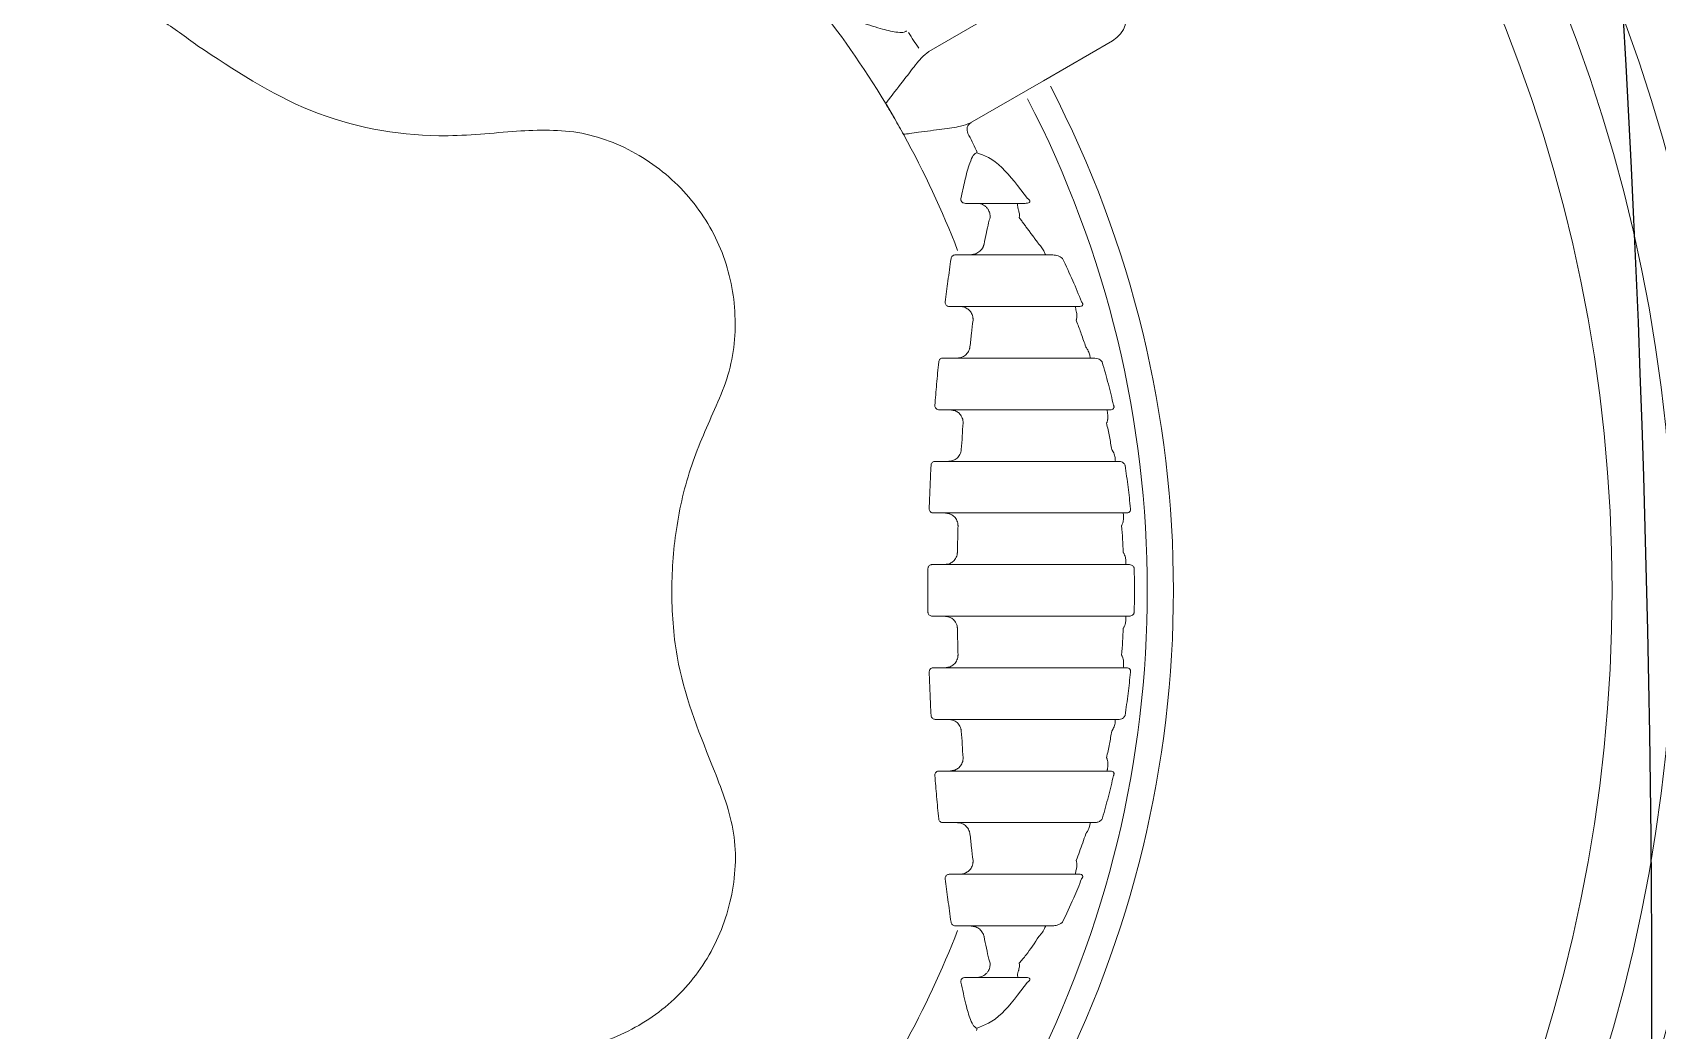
# Model space of a CAD drawing. Extents: x 956 to 1028, y 499 to 635.
# Drawn here: x 1023.231 to 1025.198, y 548.287 to 549.496 of the extents above; entities that cross this region are included whole.
import ezdxf

# ---------------------------------------------------------------- set-up
doc = ezdxf.new("R2010")
doc.units = 0
doc.header["$MEASUREMENT"] = 0
doc.layers.add('1', color=4, linetype='Continuous')

# ---------------------------------------------------------------- blocks, each defined once
blk = doc.blocks.new('FROG')
at = {"layer": '1', "color": 3, "lineweight": 5}
for p, q in [((1.0302, 0.6525), (1.1192, 0.7039)), ((1.2528, 0.6656), (1.1692, 0.6173)), ((1.1692, 0.6173), (1.0802, 0.5659)), ((0.9891, 0.571), (0.9791, 0.5883)), ((0.9991, 0.5537), (0.9891, 0.571)), ((1.0565, -0.2188), (1.0428, -0.2188)), ((1.0646, -0.2813), (1.2258, -0.2813)), ((1.0683, -0.3438), (1.0553, -0.3438)), ((1.081, -0.4063), (1.1721, -0.4063)), ((1.1387, -0.4688), (1.088, -0.4688))]:
    blk.add_line(p, q, dxfattribs=at)
at = {"layer": '1', "color": 3, "lineweight": 5, "flags": 128}
for points in [[(1.088, 0.4687), (1.0912, 0.4687), (1.0953, 0.4687), (1.1004, 0.4687), (1.1063, 0.4687), (1.1131, 0.4687), (1.1208, 0.4687), (1.1294, 0.4687), (1.1387, 0.4687)], [(1.0639, 0.4062), (1.0637, 0.4062), (1.0636, 0.4062), (1.0634, 0.4062), (1.0632, 0.4062), (1.063, 0.4062), (1.0628, 0.4062), (1.0627, 0.4062), (1.0625, 0.4062)], [(1.1721, 0.4062), (1.1537, 0.4062), (1.1372, 0.4062), (1.1226, 0.4062), (1.1101, 0.4062), (1.0996, 0.4062), (1.0912, 0.4062), (1.085, 0.4062), (1.081, 0.4062)], [(1.0553, 0.3437), (1.0569, 0.3437), (1.0585, 0.3437), (1.0602, 0.3437), (1.0618, 0.3437), (1.0634, 0.3437), (1.0651, 0.3437), (1.0667, 0.3437), (1.0683, 0.3437)], [(1.0683, 0.3437), (1.073, 0.3437), (1.0815, 0.3437), (1.0938, 0.3437), (1.1098, 0.3437), (1.1293, 0.3437), (1.1523, 0.3437), (1.1785, 0.3437), (1.2077, 0.3437)], [(1.0646, 0.2812), (1.0624, 0.2812), (1.0603, 0.2812), (1.0581, 0.2812), (1.056, 0.2812), (1.0538, 0.2812), (1.0517, 0.2812), (1.0495, 0.2812), (1.0474, 0.2812)], [(1.2258, 0.2812), (1.1917, 0.2812), (1.161, 0.2812), (1.1342, 0.2812), (1.1115, 0.2812), (1.093, 0.2812), (1.0789, 0.2812), (1.0694, 0.2812), (1.0646, 0.2812)], [(1.0428, 0.2187), (1.0445, 0.2187), (1.0462, 0.2187), (1.0479, 0.2187), (1.0496, 0.2187), (1.0513, 0.2187), (1.0531, 0.2187), (1.0548, 0.2187), (1.0565, 0.2187)], [(1.0565, 0.2187), (1.0614, 0.2187), (1.0721, 0.2187), (1.0884, 0.2187), (1.1102, 0.2187), (1.1372, 0.2187), (1.1691, 0.2187), (1.2056, 0.2187), (1.2462, 0.2187)], [(1.0543, 0.1562), (1.0523, 0.1562), (1.0503, 0.1562), (1.0483, 0.1562), (1.0462, 0.1562), (1.0442, 0.1562), (1.0422, 0.1562), (1.0401, 0.1562), (1.0381, 0.1562)], [(1.2562, 0.1562), (1.2128, 0.1562), (1.1738, 0.1562), (1.1397, 0.1562), (1.1109, 0.1562), (1.0877, 0.1562), (1.0704, 0.1562), (1.0593, 0.1562), (1.0543, 0.1562)], [(1.0359, 0.0937), (1.0377, 0.0937), (1.0395, 0.0937), (1.0413, 0.0937), (1.0431, 0.0937), (1.0449, 0.0937), (1.0467, 0.0937), (1.0485, 0.0937), (1.0504, 0.0937)], [(1.0504, 0.0937), (1.0552, 0.0937), (1.0669, 0.0937), (1.0853, 0.0937), (1.1101, 0.0937), (1.1409, 0.0937), (1.1775, 0.0937), (1.2193, 0.0937), (1.2658, 0.0937)], [(1.0496, 0.0312), (1.0477, 0.0312), (1.0458, 0.0312), (1.0439, 0.0312), (1.042, 0.0312), (1.0401, 0.0312), (1.0382, 0.0312), (1.0362, 0.0312), (1.0343, 0.0312)], [(1.269, 0.0312), (1.2216, 0.0312), (1.179, 0.0312), (1.1417, 0.0312), (1.1102, 0.0312), (1.085, 0.0312), (1.0664, 0.0312), (1.0545, 0.0312), (1.0496, 0.0312)], [(1.0343, -0.0313), (1.0362, -0.0313), (1.0382, -0.0313), (1.0401, -0.0313), (1.042, -0.0313), (1.0439, -0.0313), (1.0458, -0.0313), (1.0477, -0.0313), (1.0496, -0.0313)], [(1.0496, -0.0313), (1.0545, -0.0313), (1.0664, -0.0313), (1.085, -0.0313), (1.1102, -0.0313), (1.1417, -0.0313), (1.179, -0.0313), (1.2216, -0.0313), (1.269, -0.0313)], [(1.0504, -0.0938), (1.0485, -0.0938), (1.0467, -0.0938), (1.0449, -0.0938), (1.0431, -0.0938), (1.0413, -0.0938), (1.0395, -0.0938), (1.0377, -0.0938), (1.0359, -0.0938)], [(1.2658, -0.0938), (1.2193, -0.0938), (1.1775, -0.0938), (1.1409, -0.0938), (1.1101, -0.0938), (1.0853, -0.0938), (1.0669, -0.0938), (1.0552, -0.0938), (1.0504, -0.0938)], [(1.0381, -0.1563), (1.0401, -0.1563), (1.0422, -0.1563), (1.0442, -0.1563), (1.0462, -0.1563), (1.0483, -0.1563), (1.0503, -0.1563), (1.0523, -0.1563), (1.0543, -0.1563)], [(1.0543, -0.1563), (1.0593, -0.1563), (1.0704, -0.1563), (1.0877, -0.1563), (1.1109, -0.1563), (1.1397, -0.1563), (1.1738, -0.1563), (1.2128, -0.1563), (1.2562, -0.1563)], [(1.2462, -0.2188), (1.2056, -0.2188), (1.1691, -0.2188), (1.1372, -0.2188), (1.1102, -0.2188), (1.0884, -0.2188), (1.0721, -0.2188), (1.0614, -0.2188), (1.0565, -0.2188)], [(1.0474, -0.2813), (1.0495, -0.2813), (1.0517, -0.2813), (1.0538, -0.2813), (1.056, -0.2813), (1.0581, -0.2813), (1.0603, -0.2813), (1.0624, -0.2813), (1.0646, -0.2813)], [(1.2077, -0.3438), (1.1785, -0.3438), (1.1523, -0.3438), (1.1293, -0.3438), (1.1098, -0.3438), (1.0938, -0.3438), (1.0815, -0.3438), (1.073, -0.3438), (1.0683, -0.3438)], [(1.0625, -0.4063), (1.0627, -0.4063), (1.0628, -0.4063), (1.063, -0.4063), (1.0632, -0.4063), (1.0634, -0.4063), (1.0636, -0.4063), (1.0637, -0.4063), (1.0639, -0.4063)]]:
    blk.add_lwpolyline(points, dxfattribs=at)
at = {"layer": '1', "linetype": 'Continuous', "lineweight": 15}
for radius in [1.995, 1.9325, 1.8575]:
    blk.add_circle((0, 0), radius, dxfattribs=at)
at = {"layer": '1', "color": 3, "lineweight": 5}
for centre, radius, start, end in [((0, 0), 1.1421, 31.1102, 38.8661), ((0, 0), 1.2115, 32.8159, 33.8926), ((0, 0), 1.3265, 332.5926, 27.4074), ((0, 0), 1.2949, 332.6358, 27.3642), ((0, 0), 1.1421, 30, 31.1102), ((0, 0), 1.1421, 28.8898, 30), ((0, 0), 1.1421, 21.1339, 28.8898), ((1.0865, 0.5581), 0.0099, 120.5131, 207.808), ((0, 0), 1.2115, 26.1074, 27.1841), ((1.0833, 0.531), 0.00511, 349.9887, 24.9633), ((0, 0), 1.1421, 331.1102, 338.8661), ((1.0833, -0.531), 0.00511, 335.0351, 10.0131)]:
    blk.add_arc(centre, radius, start, end, dxfattribs=at)
blk.add_ellipse((1.2378, 0.6916), major_axis=(0.028, 0.0162), ratio=0.926878, start_param=4.712389, end_param=6.283185, dxfattribs=at)
for points, knots in [([(-0.4459, 0.5214), (-0.4241, 0.5588), (-0.3805, 0.6336), (-0.2726, 0.7105), (-0.1478, 0.7494), (-0.0171, 0.7442), (0.0819, 0.7065), (0.1307, 0.6703), (0.1451, 0.6596)], [0, 0, 0, 0, 0.184907, 0.369837, 0.55424, 0.738297, 0.922553, 1, 1, 1, 1]), ([(0.9456, 0.6887), (0.9545, 0.6858), (0.9709, 0.6804), (0.989, 0.6761), (1, 0.6751), (1.0021, 0.6767), (1.0032, 0.6775)], [0, 0, 0, 0, 0.34174, 0.631604, 0.815634, 1, 1, 1, 1]), ([(0.1451, 0.6596), (0.1893, 0.6303), (0.2777, 0.5716), (0.4151, 0.5454), (0.4967, 0.5531), (0.5263, 0.5559)], [0, 0, 0, 0, 0.3891383, 0.7782763, 1, 1, 1, 1]), ([(1.0302, 0.6525), (1.0273, 0.6502), (1.0207, 0.6448), (1.0072, 0.6273), (0.9935, 0.6095), (0.9839, 0.5971), (0.9802, 0.5924), (0.9787, 0.5904), (0.9782, 0.5898), (0.9781, 0.5896)], [0, 0, 0, 0, 0.227274, 0.522638, 0.823449, 0.928233, 0.978755, 0.995163, 1, 1, 1, 1]), ([(0.5263, 0.5559), (0.5528, 0.5573), (0.6059, 0.5601), (0.6816, 0.5305), (0.7432, 0.4793), (0.7841, 0.4107), (0.7999, 0.3332), (0.7921, 0.2671), (0.7764, 0.2313), (0.771, 0.2191)], [0, 0, 0, 0, 0.1556067, 0.3112735, 0.4654261, 0.6177592, 0.7693142, 0.9214506, 1, 1, 1, 1]), ([(0.9997, 0.5523), (0.9999, 0.5523), (1.0006, 0.5524), (1.0031, 0.5527), (1.0091, 0.5536), (1.0246, 0.5557), (1.0468, 0.5586), (1.0687, 0.5615), (1.0767, 0.5646), (1.0802, 0.5659)], [0, 0, 0, 0, 0.004837, 0.021246, 0.071767, 0.176551, 0.477362, 0.772726, 1, 1, 1, 1]), ([(1.0883, 0.5301), (1.087, 0.5294), (1.0842, 0.5281), (1.0792, 0.5162), (1.0741, 0.4979), (1.0708, 0.482), (1.0692, 0.4745)], [0, 0, 0, 0, 0.201531, 0.407234, 0.723893, 1, 1, 1, 1]), ([(1.15, 0.4745), (1.1392, 0.4887), (1.1145, 0.5208), (1.0977, 0.5268), (1.0883, 0.5301)], [0, 0, 0, 0, 0.439668, 1, 1, 1, 1]), ([(1.0692, 0.4745), (1.0692, 0.4743), (1.0692, 0.4741), (1.0691, 0.4734), (1.0692, 0.4728), (1.0694, 0.472), (1.0697, 0.4713), (1.0702, 0.4706), (1.0711, 0.4697), (1.0727, 0.4689), (1.0738, 0.4688), (1.0746, 0.4687)], [0, 0, 0, 0, 0.070795, 0.091233, 0.19726, 0.242791, 0.327889, 0.392285, 0.491185, 0.67691, 1, 1, 1, 1]), ([(1.15, 0.4745), (1.1505, 0.4742), (1.1511, 0.4738), (1.1519, 0.473), (1.1523, 0.4725), (1.1525, 0.4722), (1.1526, 0.4719), (1.1527, 0.4716), (1.1528, 0.4714), (1.1528, 0.4709), (1.1526, 0.4703), (1.1517, 0.4694), (1.1497, 0.4689), (1.148, 0.4688), (1.1471, 0.4687)], [0, 0, 0, 0, 0.115704, 0.167927, 0.195014, 0.202603, 0.216292, 0.226975, 0.242923, 0.252652, 0.297534, 0.393013, 0.706807, 1, 1, 1, 1]), ([(1.088, 0.4687), (1.0901, 0.4686), (1.0931, 0.4683), (1.097, 0.4665), (1.0997, 0.4646), (1.1013, 0.4625), (1.1021, 0.4615)], [0, 0, 0, 0, 0.411554, 0.564145, 0.794136, 1, 1, 1, 1]), ([(1.1021, 0.4615), (1.1028, 0.46), (1.1041, 0.4577), (1.1045, 0.4546), (1.1046, 0.453), (1.1045, 0.4522), (1.1045, 0.4517), (1.1045, 0.4515), (1.1045, 0.4515)], [0, 0, 0, 0, 0.460679, 0.743752, 0.875195, 0.938832, 0.984466, 1, 1, 1, 1]), ([(1.1392, 0.4598), (1.1391, 0.4601), (1.1388, 0.461), (1.1383, 0.4627), (1.1376, 0.466), (1.1377, 0.4682), (1.1384, 0.4686), (1.1387, 0.4687)], [0, 0, 0, 0, 0.035854, 0.08407, 0.199059, 0.590433, 1, 1, 1, 1]), ([(1.1398, 0.4515), (1.1398, 0.4516), (1.14, 0.4527), (1.1403, 0.4555), (1.1396, 0.4581), (1.1392, 0.4598)], [0, 0, 0, 0, 0.032565, 0.396663, 1, 1, 1, 1]), ([(1.1045, 0.4515), (1.1039, 0.4493), (1.1023, 0.4436), (1.0999, 0.4329), (1.0982, 0.4239), (1.0973, 0.4191)], [0, 0, 0, 0, 0.217721, 0.584642, 1, 1, 1, 1]), ([(1.0973, 0.4191), (1.0973, 0.4191), (1.0972, 0.419), (1.0971, 0.4187), (1.0969, 0.4179), (1.0966, 0.4169), (1.0953, 0.4143), (1.0929, 0.4106), (1.089, 0.4085), (1.0872, 0.4075)], [0, 0, 0, 0, 0.008128, 0.024574, 0.064606, 0.172955, 0.244526, 0.657556, 1, 1, 1, 1]), ([(1.1696, 0.4112), (1.1686, 0.4128), (1.1674, 0.4151), (1.165, 0.4177), (1.1641, 0.4187), (1.1638, 0.419), (1.1637, 0.4191), (1.1637, 0.4191)], [0, 0, 0, 0, 0.645425, 0.878087, 0.957187, 0.990305, 1, 1, 1, 1]), ([(1.0573, 0.4019), (1.056, 0.3928), (1.0535, 0.3753), (1.0513, 0.3577), (1.0502, 0.3493)], [0, 0, 0, 0, 0.521275, 1, 1, 1, 1]), ([(1.0573, 0.4019), (1.0574, 0.4025), (1.0577, 0.4036), (1.0588, 0.4049), (1.0603, 0.4059), (1.0616, 0.4062), (1.0623, 0.4062), (1.0625, 0.4062)], [0, 0, 0, 0, 0.213782, 0.437824, 0.680547, 0.939019, 1, 1, 1, 1]), ([(1.1721, 0.4062), (1.1717, 0.4068), (1.1711, 0.4075), (1.1699, 0.4105), (1.1696, 0.4112)], [0, 0, 0, 0, 0.783797, 1, 1, 1, 1]), ([(1.1922, 0.4019), (1.1921, 0.402), (1.1915, 0.4026), (1.1897, 0.4038), (1.1857, 0.4057), (1.1826, 0.406), (1.1805, 0.4062)], [0, 0, 0, 0, 0.02561, 0.141944, 0.418959, 1, 1, 1, 1]), ([(1.2154, 0.3493), (1.2118, 0.358), (1.2044, 0.3762), (1.1964, 0.3931), (1.1922, 0.4019)], [0, 0, 0, 0, 0.4750254, 1, 1, 1, 1]), ([(1.0553, 0.3437), (1.0547, 0.3438), (1.0535, 0.3439), (1.052, 0.3448), (1.0508, 0.3461), (1.0502, 0.3477), (1.0502, 0.3488), (1.0502, 0.3493)], [0, 0, 0, 0, 0.225594, 0.442133, 0.640161, 0.822872, 1, 1, 1, 1]), ([(1.0683, 0.3437), (1.0701, 0.3436), (1.0724, 0.3434), (1.0744, 0.3425), (1.0749, 0.3423)], [0, 0, 0, 0, 0.78289, 1, 1, 1, 1]), ([(1.0749, 0.3423), (1.0763, 0.3415), (1.0793, 0.3397), (1.0825, 0.3353), (1.0836, 0.3316), (1.0839, 0.3291), (1.0839, 0.3283), (1.0839, 0.3276), (1.0839, 0.3273), (1.0839, 0.3271), (1.0839, 0.3271)], [0, 0, 0, 0, 0.242249, 0.522442, 0.830192, 0.872289, 0.947376, 0.978143, 0.992366, 1, 1, 1, 1]), ([(1.2093, 0.3364), (1.209, 0.3375), (1.2084, 0.3402), (1.2079, 0.3428), (1.2077, 0.3437), (1.2077, 0.3437), (1.2077, 0.3437)], [0, 0, 0, 0, 0.226109, 0.531949, 0.906264, 1, 1, 1, 1]), ([(1.2088, 0.3271), (1.2088, 0.3271), (1.2088, 0.3272), (1.2089, 0.3273), (1.2089, 0.3276), (1.2091, 0.3282), (1.2094, 0.3294), (1.2098, 0.3323), (1.2095, 0.3347), (1.2093, 0.3364)], [0, 0, 0, 0, 0.01629, 0.019422, 0.044574, 0.093669, 0.197476, 0.422533, 1, 1, 1, 1]), ([(1.2124, 0.3437), (1.213, 0.3438), (1.2143, 0.3439), (1.2157, 0.3445), (1.2165, 0.3454), (1.2167, 0.3462), (1.2167, 0.3468), (1.2166, 0.3473), (1.2164, 0.3478), (1.216, 0.3486), (1.2156, 0.349), (1.2154, 0.3493)], [0, 0, 0, 0, 0.2811723, 0.5512459, 0.6921393, 0.7643805, 0.7952632, 0.8314752, 0.8656489, 0.9089126, 1, 1, 1, 1]), ([(1.0839, 0.3271), (1.0833, 0.3218), (1.082, 0.3111), (1.0808, 0.3003), (1.0802, 0.2948)], [0, 0, 0, 0, 0.490054, 1, 1, 1, 1]), ([(1.2205, 0.2948), (1.2186, 0.3001), (1.2152, 0.3102), (1.2112, 0.3209), (1.2091, 0.3263), (1.2088, 0.3271)], [0, 0, 0, 0, 0.486631, 0.920248, 1, 1, 1, 1]), ([(1.0423, 0.2767), (1.0414, 0.2677), (1.0398, 0.2502), (1.0384, 0.2327), (1.0377, 0.2241)], [0, 0, 0, 0, 0.514173, 1, 1, 1, 1]), ([(1.0474, 0.2812), (1.0471, 0.2812), (1.0463, 0.2812), (1.045, 0.2808), (1.0436, 0.2798), (1.0426, 0.2784), (1.0424, 0.2773), (1.0423, 0.2767)], [0, 0, 0, 0, 0.1003278, 0.3457949, 0.5765626, 0.7923398, 1, 1, 1, 1]), ([(1.0802, 0.2948), (1.0802, 0.2947), (1.0802, 0.2946), (1.0801, 0.2944), (1.08, 0.2938), (1.0798, 0.293), (1.079, 0.2905), (1.077, 0.2869), (1.0729, 0.2832), (1.0695, 0.2821), (1.068, 0.2816)], [0, 0, 0, 0, 0.007207, 0.016451, 0.041404, 0.10491, 0.160821, 0.491889, 0.772109, 1, 1, 1, 1]), ([(1.225, 0.2859), (1.2244, 0.2876), (1.2236, 0.2899), (1.2218, 0.2928), (1.2211, 0.2939), (1.2207, 0.2944), (1.2206, 0.2946), (1.2205, 0.2947), (1.2205, 0.2948)], [0, 0, 0, 0, 0.627683, 0.822887, 0.934548, 0.975623, 0.988935, 1, 1, 1, 1]), ([(1.2258, 0.2812), (1.2258, 0.2814), (1.2257, 0.2817), (1.2254, 0.2835), (1.2251, 0.2851), (1.225, 0.2859)], [0, 0, 0, 0, 0.450302, 0.712062, 1, 1, 1, 1]), ([(1.2315, 0.2812), (1.2327, 0.2811), (1.2348, 0.2809), (1.2375, 0.2794), (1.2392, 0.2781), (1.24, 0.2771), (1.2403, 0.2767)], [0, 0, 0, 0, 0.445011, 0.736713, 0.907241, 1, 1, 1, 1]), ([(1.2541, 0.2241), (1.252, 0.2327), (1.2478, 0.2505), (1.2428, 0.2677), (1.2403, 0.2767)], [0, 0, 0, 0, 0.48116, 1, 1, 1, 1]), ([(0.771, 0.2191), (0.7605, 0.1954), (0.7391, 0.1474), (0.7221, 0.0697), (0.7173, -0.01), (0.7264, -0.1093), (0.7538, -0.1766), (0.771, -0.2191)], [0, 0, 0, 0, 0.1719605, 0.3488403, 0.5208258, 0.6978835, 1, 1, 1, 1]), ([(1.0377, 0.2241), (1.0377, 0.2237), (1.0377, 0.2227), (1.0383, 0.2211), (1.0395, 0.2198), (1.041, 0.2189), (1.0422, 0.2188), (1.0428, 0.2187)], [0, 0, 0, 0, 0.154867, 0.346182, 0.551679, 0.772292, 1, 1, 1, 1]), ([(1.0621, 0.2177), (1.0636, 0.2169), (1.0666, 0.2154), (1.0701, 0.2111), (1.0714, 0.2075), (1.0718, 0.205), (1.0719, 0.2041), (1.0719, 0.2033), (1.0719, 0.2029), (1.0719, 0.2028), (1.0719, 0.2027)], [0, 0, 0, 0, 0.233284, 0.504838, 0.830341, 0.851053, 0.93952, 0.975141, 0.992554, 1, 1, 1, 1]), ([(1.2471, 0.2126), (1.247, 0.2138), (1.2465, 0.2167), (1.2463, 0.2185), (1.2462, 0.2187), (1.2462, 0.2187)], [0, 0, 0, 0, 0.3256368, 0.7642472, 1, 1, 1, 1]), ([(1.2541, 0.2241), (1.2542, 0.2239), (1.2543, 0.2235), (1.2545, 0.2229), (1.2546, 0.2224), (1.2546, 0.2216), (1.2544, 0.2207), (1.2536, 0.2197), (1.2522, 0.2189), (1.251, 0.2188), (1.2503, 0.2187)], [0, 0, 0, 0, 0.0653348, 0.0926033, 0.1507524, 0.1802076, 0.2725966, 0.4284906, 0.6905235, 1, 1, 1, 1]), ([(1.0719, 0.2027), (1.0715, 0.1974), (1.0708, 0.1866), (1.0701, 0.1758), (1.0697, 0.1704)], [0, 0, 0, 0, 0.493995, 1, 1, 1, 1]), ([(1.2456, 0.2027), (1.2457, 0.2028), (1.2457, 0.2029), (1.2458, 0.2031), (1.246, 0.2036), (1.2464, 0.2048), (1.2467, 0.206), (1.2473, 0.2088), (1.2472, 0.2108), (1.2471, 0.2126)], [0, 0, 0, 0, 0.013902, 0.030509, 0.069887, 0.160693, 0.377211, 0.424671, 1, 1, 1, 1]), ([(1.252, 0.1704), (1.251, 0.1757), (1.249, 0.1865), (1.2468, 0.1972), (1.2456, 0.2027)], [0, 0, 0, 0, 0.486072, 1, 1, 1, 1]), ([(1.0697, 0.1704), (1.0697, 0.1703), (1.0697, 0.1702), (1.0697, 0.1699), (1.0696, 0.1691), (1.0694, 0.1683), (1.0687, 0.1657), (1.0669, 0.1622), (1.0628, 0.1584), (1.0596, 0.1573), (1.0581, 0.1567)], [0, 0, 0, 0, 0.007194, 0.022061, 0.055115, 0.139257, 0.164125, 0.504906, 0.775355, 1, 1, 1, 1]), ([(1.2558, 0.1609), (1.2554, 0.1626), (1.2549, 0.1652), (1.2532, 0.1683), (1.2524, 0.1697), (1.2521, 0.1702), (1.252, 0.1703), (1.252, 0.1704)], [0, 0, 0, 0, 0.600722, 0.85241, 0.94324, 0.988484, 1, 1, 1, 1]), ([(1.2562, 0.1562), (1.2562, 0.1565), (1.2562, 0.1568), (1.256, 0.1586), (1.2559, 0.1599), (1.2558, 0.1609)], [0, 0, 0, 0, 0.503202, 0.660926, 1, 1, 1, 1]), ([(1.0331, 0.1515), (1.0326, 0.1426), (1.0318, 0.1251), (1.0311, 0.1076), (1.0308, 0.0989)], [0, 0, 0, 0, 0.507083, 1, 1, 1, 1]), ([(1.0381, 0.1562), (1.0378, 0.1562), (1.0369, 0.1562), (1.0355, 0.1557), (1.0342, 0.1546), (1.0333, 0.1532), (1.0331, 0.1521), (1.0331, 0.1515)], [0, 0, 0, 0, 0.135652, 0.369951, 0.590201, 0.798201, 1, 1, 1, 1]), ([(1.2609, 0.1562), (1.2619, 0.1561), (1.2635, 0.156), (1.2656, 0.1547), (1.267, 0.1534), (1.2677, 0.1522), (1.2679, 0.1516), (1.2679, 0.1515)], [0, 0, 0, 0, 0.404821, 0.682834, 0.858376, 0.974422, 1, 1, 1, 1]), ([(1.2745, 0.0989), (1.2736, 0.1076), (1.2718, 0.1252), (1.2692, 0.1426), (1.2679, 0.1515)], [0, 0, 0, 0, 0.490869, 1, 1, 1, 1]), ([(1.0308, 0.0989), (1.0308, 0.0985), (1.0309, 0.0976), (1.0314, 0.0961), (1.0326, 0.0948), (1.0341, 0.0939), (1.0353, 0.0938), (1.0359, 0.0937)], [0, 0, 0, 0, 0.130358, 0.329387, 0.542405, 0.768395, 1, 1, 1, 1]), ([(1.2745, 0.0989), (1.2745, 0.0987), (1.2746, 0.0982), (1.2746, 0.0975), (1.2745, 0.097), (1.2742, 0.0961), (1.2736, 0.0951), (1.2721, 0.0941), (1.2708, 0.0938), (1.2699, 0.0938), (1.2698, 0.0937)], [0, 0, 0, 0, 0.059752, 0.097656, 0.174116, 0.201755, 0.35401, 0.593719, 0.95746, 1, 1, 1, 1]), ([(1.0552, 0.0929), (1.0567, 0.0923), (1.0598, 0.0909), (1.0635, 0.0868), (1.065, 0.0833), (1.0655, 0.0807), (1.0656, 0.0798), (1.0657, 0.0789), (1.0657, 0.0786), (1.0657, 0.0784), (1.0657, 0.0784)], [0, 0, 0, 0, 0.227552, 0.494546, 0.831634, 0.841601, 0.936441, 0.97413, 0.992693, 1, 1, 1, 1]), ([(1.2638, 0.0784), (1.2638, 0.0784), (1.2639, 0.0785), (1.264, 0.0788), (1.2642, 0.0793), (1.2648, 0.0808), (1.266, 0.0841), (1.2661, 0.0866), (1.2662, 0.0884)], [0, 0, 0, 0, 0.012662, 0.030168, 0.072648, 0.176036, 0.443331, 1, 1, 1, 1]), ([(1.2662, 0.0884), (1.2661, 0.0898), (1.2659, 0.0925), (1.2658, 0.0936), (1.2658, 0.0937), (1.2658, 0.0937)], [0, 0, 0, 0, 0.436987, 0.872345, 1, 1, 1, 1]), ([(1.0657, 0.0784), (1.0655, 0.073), (1.0653, 0.0622), (1.0651, 0.0514), (1.065, 0.046)], [0, 0, 0, 0, 0.497992, 1, 1, 1, 1]), ([(1.2658, 0.046), (1.2656, 0.0514), (1.265, 0.0622), (1.2642, 0.0729), (1.2638, 0.0784)], [0, 0, 0, 0, 0.4958076, 1, 1, 1, 1]), ([(1.065, 0.046), (1.065, 0.046), (1.065, 0.0458), (1.0649, 0.0455), (1.0649, 0.0446), (1.0647, 0.0438), (1.0641, 0.0411), (1.0625, 0.0376), (1.0586, 0.0337), (1.0554, 0.0324), (1.0539, 0.0319)], [0, 0, 0, 0, 0.007232, 0.025014, 0.061981, 0.155769, 0.166488, 0.508868, 0.775327, 1, 1, 1, 1]), ([(1.269, 0.0361), (1.2688, 0.0378), (1.2685, 0.0403), (1.2671, 0.0436), (1.2663, 0.0451), (1.266, 0.0456), (1.2659, 0.0459), (1.2658, 0.046), (1.2658, 0.046)], [0, 0, 0, 0, 0.544951, 0.827779, 0.931592, 0.972639, 0.988044, 1, 1, 1, 1]), ([(1.0293, 0.0263), (1.0292, 0.0175), (1.0291, 0), (1.0292, -0.0175), (1.0293, -0.0263)], [0, 0, 0, 0, 0.5, 1, 1, 1, 1]), ([(1.0343, 0.0312), (1.0339, 0.0312), (1.033, 0.0312), (1.0315, 0.0305), (1.0303, 0.0294), (1.0295, 0.028), (1.0294, 0.0268), (1.0293, 0.0263)], [0, 0, 0, 0, 0.168533, 0.392708, 0.603301, 0.803874, 1, 1, 1, 1]), ([(1.269, 0.0312), (1.269, 0.0315), (1.269, 0.0318), (1.269, 0.0336), (1.269, 0.035), (1.269, 0.0361)], [0, 0, 0, 0, 0.512984, 0.610792, 1, 1, 1, 1]), ([(1.2732, 0.0312), (1.2741, 0.0312), (1.2755, 0.031), (1.2773, 0.0299), (1.2783, 0.0287), (1.2787, 0.0277), (1.2789, 0.027), (1.279, 0.0266), (1.279, 0.0263)], [0, 0, 0, 0, 0.391571, 0.648181, 0.817621, 0.899957, 0.934165, 1, 1, 1, 1]), ([(1.279, -0.0263), (1.2792, -0.0175), (1.2795, 0), (1.2792, 0.0175), (1.279, 0.0263)], [0, 0, 0, 0, 0.500627, 1, 1, 1, 1]), ([(1.0293, -0.0263), (1.0293, -0.0266), (1.0294, -0.0274), (1.0299, -0.0288), (1.0311, -0.0302), (1.0326, -0.0311), (1.0337, -0.0312), (1.0343, -0.0313)], [0, 0, 0, 0, 0.1035299, 0.3097443, 0.5306025, 0.7630784, 1, 1, 1, 1]), ([(1.0539, -0.0319), (1.0554, -0.0324), (1.0586, -0.0337), (1.0625, -0.0376), (1.0641, -0.0411), (1.0647, -0.0438), (1.0649, -0.0446), (1.0649, -0.0455), (1.065, -0.0458), (1.065, -0.046), (1.065, -0.046)], [0, 0, 0, 0, 0.224674, 0.491133, 0.833514, 0.844232, 0.938018, 0.974988, 0.992769, 1, 1, 1, 1]), ([(1.2658, -0.046), (1.2658, -0.046), (1.2659, -0.0459), (1.266, -0.0456), (1.2664, -0.045), (1.2672, -0.0434), (1.2685, -0.0401), (1.2688, -0.0377), (1.269, -0.0361)], [0, 0, 0, 0, 0.0119508, 0.0292402, 0.0731251, 0.1843194, 0.4918602, 1, 1, 1, 1]), ([(1.269, -0.0361), (1.269, -0.0348), (1.269, -0.032), (1.269, -0.0315), (1.269, -0.0313)], [0, 0, 0, 0, 0.442973, 1, 1, 1, 1]), ([(1.279, -0.0263), (1.279, -0.0266), (1.2789, -0.0271), (1.2786, -0.0279), (1.278, -0.0291), (1.2767, -0.0303), (1.275, -0.0311), (1.2738, -0.0312), (1.2732, -0.0313)], [0, 0, 0, 0, 0.065695, 0.107777, 0.230146, 0.43261, 0.742568, 1, 1, 1, 1]), ([(1.065, -0.046), (1.0651, -0.0514), (1.0653, -0.0622), (1.0655, -0.073), (1.0657, -0.0784)], [0, 0, 0, 0, 0.5020085, 1, 1, 1, 1]), ([(1.2638, -0.0784), (1.2642, -0.0729), (1.265, -0.0621), (1.2656, -0.0513), (1.2658, -0.046)], [0, 0, 0, 0, 0.506821, 1, 1, 1, 1]), ([(1.0657, -0.0784), (1.0657, -0.0784), (1.0657, -0.0786), (1.0657, -0.0789), (1.0656, -0.0798), (1.0655, -0.0807), (1.065, -0.0833), (1.0635, -0.0868), (1.0598, -0.0909), (1.0567, -0.0923), (1.0552, -0.0929)], [0, 0, 0, 0, 0.007306, 0.02587, 0.063559, 0.1584, 0.168364, 0.505454, 0.772446, 1, 1, 1, 1]), ([(1.2662, -0.0884), (1.2661, -0.0867), (1.266, -0.0842), (1.2649, -0.081), (1.2643, -0.0794), (1.264, -0.0788), (1.2639, -0.0785), (1.2638, -0.0784), (1.2638, -0.0784)], [0, 0, 0, 0, 0.525942, 0.813042, 0.922914, 0.967992, 0.987341, 1, 1, 1, 1]), ([(1.0359, -0.0938), (1.0354, -0.0938), (1.0343, -0.0939), (1.0329, -0.0946), (1.0317, -0.0958), (1.0309, -0.0973), (1.0309, -0.0984), (1.0308, -0.0989)], [0, 0, 0, 0, 0.200279, 0.4148, 0.61609, 0.809394, 1, 1, 1, 1]), ([(1.2658, -0.0938), (1.2658, -0.0935), (1.2658, -0.0933), (1.266, -0.0914), (1.2661, -0.0897), (1.2662, -0.0884)], [0, 0, 0, 0, 0.493978, 0.577794, 1, 1, 1, 1]), ([(1.2698, -0.0938), (1.2707, -0.0938), (1.272, -0.094), (1.2735, -0.095), (1.2742, -0.0961), (1.2745, -0.097), (1.2746, -0.0976), (1.2746, -0.0982), (1.2745, -0.0987), (1.2745, -0.0989), (1.2745, -0.0989)], [0, 0, 0, 0, 0.394975, 0.626742, 0.783149, 0.854406, 0.892434, 0.952556, 0.993547, 1, 1, 1, 1]), ([(1.0308, -0.0989), (1.0311, -0.1076), (1.0318, -0.1251), (1.0326, -0.1426), (1.0331, -0.1515)], [0, 0, 0, 0, 0.492917, 1, 1, 1, 1]), ([(1.2679, -0.1515), (1.2692, -0.1426), (1.2718, -0.1252), (1.2736, -0.1075), (1.2745, -0.0989)], [0, 0, 0, 0, 0.510622, 1, 1, 1, 1]), ([(1.0331, -0.1515), (1.0331, -0.1517), (1.0331, -0.1525), (1.0337, -0.1538), (1.0348, -0.1552), (1.0364, -0.1561), (1.0375, -0.1562), (1.0381, -0.1563)], [0, 0, 0, 0, 0.073773, 0.28687, 0.516161, 0.756326, 1, 1, 1, 1]), ([(1.0581, -0.1567), (1.0596, -0.1573), (1.0628, -0.1584), (1.0669, -0.1622), (1.0687, -0.1657), (1.0694, -0.1683), (1.0696, -0.1691), (1.0697, -0.1699), (1.0697, -0.1702), (1.0697, -0.1703), (1.0697, -0.1704)], [0, 0, 0, 0, 0.224645, 0.495094, 0.835876, 0.860745, 0.944888, 0.977938, 0.992808, 1, 1, 1, 1]), ([(1.2558, -0.1609), (1.256, -0.1594), (1.2562, -0.1567), (1.2562, -0.1564), (1.2562, -0.1563)], [0, 0, 0, 0, 0.5683904, 1, 1, 1, 1]), ([(1.2679, -0.1515), (1.2678, -0.1519), (1.2676, -0.1524), (1.2669, -0.1534), (1.2658, -0.1546), (1.2636, -0.1559), (1.2619, -0.1561), (1.2609, -0.1563)], [0, 0, 0, 0, 0.0895922, 0.1233174, 0.2998941, 0.5805984, 1, 1, 1, 1]), ([(1.0697, -0.1704), (1.0701, -0.1758), (1.0708, -0.1866), (1.0715, -0.1974), (1.0719, -0.2027)], [0, 0, 0, 0, 0.506006, 1, 1, 1, 1]), ([(1.2456, -0.2027), (1.2468, -0.1972), (1.249, -0.1865), (1.251, -0.1756), (1.252, -0.1704)], [0, 0, 0, 0, 0.5177675, 1, 1, 1, 1]), ([(1.252, -0.1704), (1.252, -0.1703), (1.2521, -0.1702), (1.2524, -0.1697), (1.2531, -0.1685), (1.2548, -0.1653), (1.2554, -0.1627), (1.2558, -0.1609)], [0, 0, 0, 0, 0.011521, 0.052687, 0.136863, 0.36761, 1, 1, 1, 1]), ([(1.0719, -0.2027), (1.0719, -0.2028), (1.0719, -0.2029), (1.0719, -0.2033), (1.0719, -0.2041), (1.0718, -0.205), (1.0714, -0.2075), (1.0701, -0.2111), (1.0666, -0.2154), (1.0636, -0.2169), (1.0621, -0.2177)], [0, 0, 0, 0, 0.007446, 0.024858, 0.06048, 0.148946, 0.169659, 0.495163, 0.766714, 1, 1, 1, 1]), ([(1.2471, -0.2126), (1.2472, -0.2109), (1.2473, -0.2084), (1.2465, -0.2053), (1.246, -0.2038), (1.2458, -0.2032), (1.2457, -0.2029), (1.2457, -0.2028), (1.2456, -0.2027)], [0, 0, 0, 0, 0.5304209, 0.8027698, 0.9144248, 0.9626555, 0.9861068, 1, 1, 1, 1]), ([(1.2462, -0.2188), (1.2462, -0.2185), (1.2463, -0.2183), (1.2466, -0.2164), (1.2468, -0.2148), (1.2471, -0.213), (1.2471, -0.2126)], [0, 0, 0, 0, 0.451807, 0.56957, 0.892087, 1, 1, 1, 1]), ([(0.771, -0.2191), (0.7805, -0.2437), (0.7995, -0.293), (0.7949, -0.3738), (0.7658, -0.4479), (0.7138, -0.5081), (0.6454, -0.5475), (0.5797, -0.5612), (0.5401, -0.5573), (0.5263, -0.5559)], [0, 0, 0, 0, 0.154347, 0.308755, 0.461708, 0.613407, 0.765153, 0.918207, 1, 1, 1, 1]), ([(1.0428, -0.2188), (1.0422, -0.2188), (1.041, -0.2189), (1.0396, -0.2198), (1.0384, -0.221), (1.0377, -0.2225), (1.0377, -0.2236), (1.0377, -0.2241)], [0, 0, 0, 0, 0.232134, 0.436961, 0.628874, 0.814865, 1, 1, 1, 1]), ([(1.0377, -0.2241), (1.0384, -0.2327), (1.0398, -0.2502), (1.0414, -0.2677), (1.0423, -0.2767)], [0, 0, 0, 0, 0.485827, 1, 1, 1, 1]), ([(1.2403, -0.2767), (1.2404, -0.2763), (1.243, -0.2674), (1.2479, -0.25), (1.252, -0.2326), (1.2541, -0.2241)], [0, 0, 0, 0, 0.023441, 0.520828, 1, 1, 1, 1]), ([(1.2503, -0.2188), (1.2512, -0.2188), (1.2525, -0.2189), (1.2539, -0.22), (1.2544, -0.2209), (1.2546, -0.2217), (1.2546, -0.2223), (1.2545, -0.2229), (1.2543, -0.2235), (1.2542, -0.2239), (1.2541, -0.2241)], [0, 0, 0, 0, 0.4187617, 0.6152643, 0.7533616, 0.8189054, 0.8477045, 0.9059224, 0.9367842, 1, 1, 1, 1]), ([(1.0423, -0.2767), (1.0423, -0.2768), (1.0423, -0.2775), (1.0428, -0.2788), (1.044, -0.2801), (1.0456, -0.2811), (1.0468, -0.2812), (1.0474, -0.2813)], [0, 0, 0, 0, 0.0400664, 0.2597841, 0.4984827, 0.7478881, 1, 1, 1, 1]), ([(1.068, -0.2816), (1.0695, -0.2821), (1.0729, -0.2832), (1.077, -0.2869), (1.079, -0.2905), (1.0798, -0.293), (1.08, -0.2938), (1.0801, -0.2944), (1.0802, -0.2946), (1.0802, -0.2947), (1.0802, -0.2948)], [0, 0, 0, 0, 0.2278908, 0.5081103, 0.839179, 0.8950917, 0.9585973, 0.9835495, 0.9927928, 1, 1, 1, 1]), ([(1.0802, -0.2948), (1.0808, -0.3003), (1.082, -0.3111), (1.0833, -0.3218), (1.0839, -0.3271)], [0, 0, 0, 0, 0.509951, 1, 1, 1, 1]), ([(1.2088, -0.3271), (1.2101, -0.3236), (1.2142, -0.3131), (1.218, -0.3021), (1.2205, -0.2948)], [0, 0, 0, 0, 0.332589, 1, 1, 1, 1]), ([(1.2205, -0.2948), (1.2205, -0.2947), (1.2206, -0.2946), (1.2207, -0.2944), (1.2212, -0.2937), (1.2219, -0.2927), (1.2237, -0.2898), (1.2244, -0.2876), (1.225, -0.2859)], [0, 0, 0, 0, 0.011064, 0.029247, 0.078573, 0.213438, 0.372329, 1, 1, 1, 1]), ([(1.225, -0.2859), (1.2252, -0.2847), (1.2255, -0.2828), (1.2258, -0.2815), (1.2258, -0.2813), (1.2258, -0.2813)], [0, 0, 0, 0, 0.45093, 0.68803, 1, 1, 1, 1]), ([(1.2403, -0.2767), (1.2399, -0.2772), (1.2387, -0.2787), (1.2364, -0.2801), (1.2339, -0.2811), (1.2321, -0.2812), (1.2315, -0.2813)], [0, 0, 0, 0, 0.1447437, 0.3782428, 0.7616853, 1, 1, 1, 1]), ([(1.0839, -0.3271), (1.0839, -0.3271), (1.0839, -0.3273), (1.0839, -0.3276), (1.0839, -0.3283), (1.0839, -0.3291), (1.0836, -0.3316), (1.0825, -0.3353), (1.0793, -0.3397), (1.0763, -0.3415), (1.0749, -0.3423)], [0, 0, 0, 0, 0.007633, 0.021857, 0.052622, 0.12771, 0.169808, 0.477558, 0.757749, 1, 1, 1, 1]), ([(1.2093, -0.3364), (1.2095, -0.3347), (1.2098, -0.3323), (1.2094, -0.3294), (1.2091, -0.3282), (1.2089, -0.3276), (1.2089, -0.3273), (1.2088, -0.3272), (1.2088, -0.3271), (1.2088, -0.3271)], [0, 0, 0, 0, 0.577471, 0.802521, 0.906331, 0.955427, 0.980575, 0.983706, 1, 1, 1, 1]), ([(1.0502, -0.3493), (1.0502, -0.3488), (1.0502, -0.3477), (1.0508, -0.3462), (1.0518, -0.3449), (1.0533, -0.3441), (1.0545, -0.3438), (1.0551, -0.3438), (1.0553, -0.3438)], [0, 0, 0, 0, 0.179454, 0.357644, 0.539441, 0.733845, 0.946289, 1, 1, 1, 1]), ([(1.0502, -0.3493), (1.0513, -0.3577), (1.0535, -0.3753), (1.056, -0.3928), (1.0573, -0.4019)], [0, 0, 0, 0, 0.4787278, 1, 1, 1, 1]), ([(1.0749, -0.3423), (1.0732, -0.3429), (1.0711, -0.3437), (1.0688, -0.3437), (1.0683, -0.3438)], [0, 0, 0, 0, 0.784639, 1, 1, 1, 1]), ([(1.1922, -0.4019), (1.1968, -0.3923), (1.2048, -0.3754), (1.2122, -0.3571), (1.2154, -0.3493)], [0, 0, 0, 0, 0.5726948, 1, 1, 1, 1]), ([(1.2077, -0.3438), (1.2077, -0.3435), (1.2078, -0.3431), (1.2084, -0.3401), (1.2089, -0.338), (1.2092, -0.3367), (1.2093, -0.3364)], [0, 0, 0, 0, 0.512369, 0.752148, 0.947489, 1, 1, 1, 1]), ([(1.2154, -0.3493), (1.2155, -0.3491), (1.2159, -0.3487), (1.2163, -0.348), (1.2166, -0.3473), (1.2167, -0.3468), (1.2167, -0.3464), (1.2166, -0.3456), (1.216, -0.3448), (1.2146, -0.3439), (1.2133, -0.3438), (1.2124, -0.3438)], [0, 0, 0, 0, 0.067786, 0.136986, 0.166253, 0.202694, 0.230364, 0.273069, 0.419118, 0.58725, 1, 1, 1, 1]), ([(1.0625, -0.4063), (1.0619, -0.4062), (1.0606, -0.4061), (1.059, -0.4051), (1.0577, -0.4037), (1.0574, -0.4025), (1.0573, -0.4019)], [0, 0, 0, 0, 0.262971, 0.523837, 0.773366, 1, 1, 1, 1]), ([(1.0872, -0.4075), (1.0889, -0.4084), (1.0924, -0.4103), (1.095, -0.4138), (1.0964, -0.4164), (1.0969, -0.4178), (1.0971, -0.4186), (1.0972, -0.419), (1.0973, -0.4191), (1.0973, -0.4191)], [0, 0, 0, 0, 0.332298, 0.671382, 0.812033, 0.930044, 0.973406, 0.991877, 1, 1, 1, 1]), ([(1.1637, -0.4191), (1.1637, -0.4191), (1.1638, -0.419), (1.164, -0.4188), (1.1642, -0.4186), (1.1648, -0.4179), (1.1671, -0.4154), (1.1685, -0.4131), (1.1696, -0.4112)], [0, 0, 0, 0, 0.009697, 0.029483, 0.083864, 0.092499, 0.26606, 1, 1, 1, 1]), ([(1.1696, -0.4112), (1.1705, -0.409), (1.1717, -0.4065), (1.172, -0.4063), (1.1721, -0.4063)], [0, 0, 0, 0, 0.825034, 1, 1, 1, 1]), ([(1.1805, -0.4063), (1.1822, -0.4061), (1.185, -0.4058), (1.189, -0.4043), (1.1912, -0.4027), (1.1922, -0.4019)], [0, 0, 0, 0, 0.47502, 0.772177, 1, 1, 1, 1]), ([(1.0973, -0.4191), (1.0982, -0.4239), (1.1, -0.4335), (1.1025, -0.4443), (1.104, -0.4499), (1.1045, -0.4515)], [0, 0, 0, 0, 0.420021, 0.836554, 1, 1, 1, 1]), ([(1.1398, -0.4515), (1.1426, -0.4483), (1.1502, -0.4394), (1.1584, -0.427), (1.1637, -0.4191)], [0, 0, 0, 0, 0.3618605, 1, 1, 1, 1]), ([(1.1045, -0.4515), (1.1045, -0.4515), (1.1045, -0.4517), (1.1045, -0.4521), (1.1046, -0.4528), (1.1045, -0.4543), (1.1041, -0.4574), (1.1029, -0.4599), (1.1021, -0.4615)], [0, 0, 0, 0, 0.015545, 0.055943, 0.114096, 0.233965, 0.489695, 1, 1, 1, 1]), ([(1.1392, -0.4598), (1.1396, -0.4581), (1.1403, -0.4555), (1.14, -0.4527), (1.1398, -0.4516), (1.1398, -0.4515)], [0, 0, 0, 0, 0.6010427, 0.9674392, 1, 1, 1, 1]), ([(1.0746, -0.4688), (1.0739, -0.4688), (1.0728, -0.4689), (1.0713, -0.4696), (1.0704, -0.4703), (1.0699, -0.4711), (1.0695, -0.4716), (1.0693, -0.4724), (1.0691, -0.4734), (1.0692, -0.4741), (1.0692, -0.4745)], [0, 0, 0, 0, 0.295559, 0.468434, 0.606587, 0.632237, 0.730366, 0.771998, 0.859385, 1, 1, 1, 1]), ([(1.1021, -0.4615), (1.1014, -0.4624), (1.0996, -0.4647), (1.0953, -0.4675), (1.0912, -0.4687), (1.0885, -0.4687), (1.088, -0.4688)], [0, 0, 0, 0, 0.194273, 0.47568, 0.90861, 1, 1, 1, 1]), ([(1.1387, -0.4688), (1.1382, -0.4685), (1.1376, -0.4681), (1.1378, -0.4652), (1.138, -0.4638), (1.1384, -0.4624), (1.1388, -0.4609), (1.1391, -0.4602), (1.1392, -0.4598)], [0, 0, 0, 0, 0.62644, 0.744307, 0.828141, 0.921804, 0.962288, 1, 1, 1, 1]), ([(1.1471, -0.4688), (1.148, -0.4688), (1.1497, -0.4689), (1.1516, -0.4694), (1.1526, -0.4703), (1.1528, -0.4708), (1.1528, -0.4712), (1.1528, -0.4715), (1.1527, -0.4718), (1.1525, -0.4721), (1.1524, -0.4724), (1.152, -0.4729), (1.1512, -0.4737), (1.1505, -0.4742), (1.15, -0.4745)], [0, 0, 0, 0, 0.304694, 0.597553, 0.685254, 0.736132, 0.754751, 0.766196, 0.779358, 0.793045, 0.80569, 0.820187, 0.874933, 1, 1, 1, 1]), ([(1.0692, -0.4745), (1.0712, -0.4837), (1.0747, -0.5006), (1.08, -0.5185), (1.0846, -0.5285), (1.0871, -0.5295), (1.0883, -0.5301)], [0, 0, 0, 0, 0.34174, 0.631604, 0.815634, 1, 1, 1, 1]), ([(1.0883, -0.5301), (1.0977, -0.5268), (1.1145, -0.5208), (1.1392, -0.4887), (1.15, -0.4745)], [0, 0, 0, 0, 0.560332, 1, 1, 1, 1]), ([(0.1451, -0.6596), (0.1089, -0.6835), (0.0366, -0.7312), (-0.0942, -0.7523), (-0.2234, -0.7318), (-0.3382, -0.669), (-0.4102, -0.5913), (-0.4378, -0.5373), (-0.4459, -0.5214)], [0, 0, 0, 0, 0.185057, 0.370138, 0.554659, 0.738742, 0.922921, 1, 1, 1, 1])]:
    blk.add_open_spline(points, degree=3, knots=knots, dxfattribs=at)
for points in [[(0.9781, 0.5896), (0.9778, 0.5901)], [(0.9791, 0.5883), (0.9781, 0.5896)], [(0.9997, 0.5523), (0.9991, 0.5537)], [(0.9999, 0.5518), (0.9997, 0.5523)], [(1.0746, 0.4687), (1.088, 0.4687)], [(1.1387, 0.4687), (1.1471, 0.4687)], [(1.1637, 0.4191), (1.1398, 0.4515)], [(1.081, 0.4062), (1.0639, 0.4062)], [(1.0872, 0.4075), (1.081, 0.4062)], [(1.1805, 0.4062), (1.1721, 0.4062)], [(1.2077, 0.3437), (1.2124, 0.3437)], [(1.068, 0.2816), (1.0646, 0.2812)], [(1.2315, 0.2812), (1.2258, 0.2812)], [(1.0565, 0.2187), (1.0621, 0.2177)], [(1.2462, 0.2187), (1.2503, 0.2187)], [(1.0581, 0.1567), (1.0543, 0.1562)], [(1.2609, 0.1562), (1.2562, 0.1562)], [(1.0504, 0.0937), (1.0552, 0.0929)], [(1.2658, 0.0937), (1.2698, 0.0937)], [(1.0539, 0.0319), (1.0496, 0.0312)], [(1.2732, 0.0312), (1.269, 0.0312)], [(1.0496, -0.0313), (1.0539, -0.0319)], [(1.269, -0.0313), (1.2732, -0.0313)], [(1.0552, -0.0929), (1.0504, -0.0938)], [(1.2698, -0.0938), (1.2658, -0.0938)], [(1.0543, -0.1563), (1.0581, -0.1567)], [(1.2562, -0.1563), (1.2609, -0.1563)], [(1.0621, -0.2177), (1.0565, -0.2188)], [(1.2503, -0.2188), (1.2462, -0.2188)], [(1.0646, -0.2813), (1.068, -0.2816)], [(1.2258, -0.2813), (1.2315, -0.2813)], [(1.2124, -0.3438), (1.2077, -0.3438)], [(1.0639, -0.4063), (1.081, -0.4063)], [(1.081, -0.4063), (1.0872, -0.4075)], [(1.1721, -0.4063), (1.1805, -0.4063)], [(1.088, -0.4688), (1.0746, -0.4688)], [(1.1471, -0.4688), (1.1387, -0.4688)]]:
    blk.add_open_spline(points, degree=1, dxfattribs=at)
blk = doc.blocks.new('2018 HOT SPOT SX')
at = {"layer": '1', "color": 2, "linetype": 'Continuous'}
blk.add_arc((48.989, 36.1053), 20.3056, 338.24224, 23.52946, dxfattribs=at)
at = {"layer": '1'}
blk.add_blockref('FROG', (67.389, 36.5926), dxfattribs=at)

msp = doc.modelspace()

# ---------------------------------------------------------------- block references
at = {"layer": '1'}
msp.add_blockref('2018 HOT SPOT SX', (955.8964, 512.2273), dxfattribs=at)

doc.saveas('drawing.dxf')
